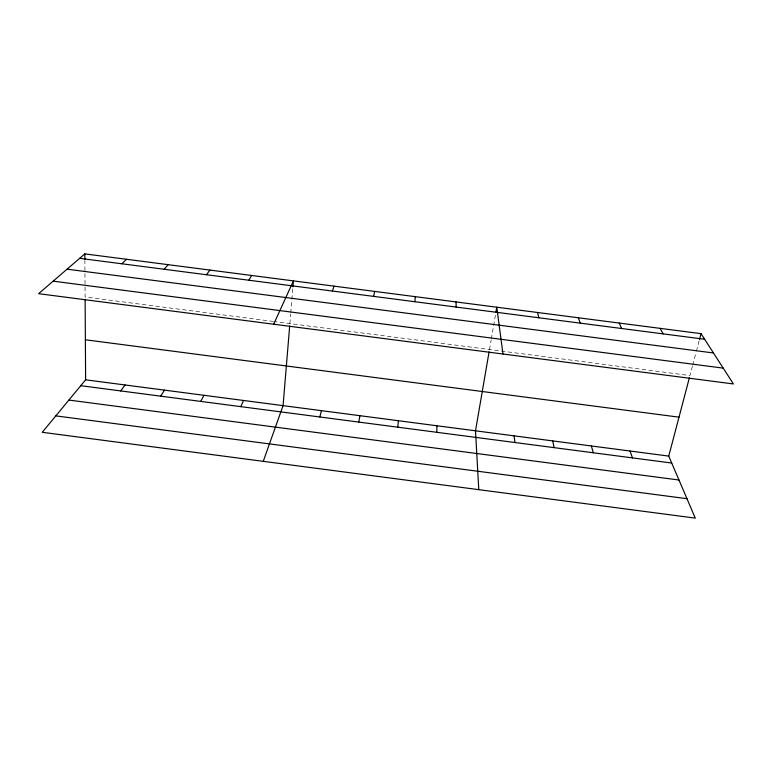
<?xml version="1.0" encoding="UTF-8"?>
<svg xmlns="http://www.w3.org/2000/svg" width="772" height="772" viewBox="0 0 772 772"><rect width="100%" height="100%" fill="white"/><g stroke="black" fill="none" stroke-linecap="round" stroke-linejoin="round"><path stroke-width="0.58" stroke-dasharray="3.86 2.9" d="M289.876 323.584L290.668 314.098M290.764 312.911L292.839 288.004M489.496 349.513L491.117 340.114M491.32 338.937L495.769 313.085M692.426 366.246L689.975 375.559L274.639 321.606M692.735 365.079L696.112 352.273M696.421 351.106L699.181 340.626M273.471 321.451L85.103 296.979L84.881 261.071"/><path stroke-width="1.16" d="M436.798 432.291L436.952 425.768M289.683 325.958L283.073 405.647L263.252 461.338M292.935 286.817L293.428 280.883L273.674 324.221M414.863 301.717L415.326 296.66M397.763 427.186L398.439 420.73M489.091 351.868L475.504 430.815L478.775 489.66M495.971 311.907L496.782 307.208L502.968 354.01M358.758 422.081L359.945 415.703M373.609 296.38L374.661 291.401M85.123 299.382L85.624 379.814L42.248 432.291L695.283 518.118L668.745 456.088L689.386 377.769M699.49 339.468L701.024 333.649L84.833 253.882L38.6 293.678L733.4 383.954L701.024 333.649M319.791 416.976L321.49 410.665M332.404 291.044L334.025 286.142M240.767 406.641L243.518 400.465M200.71 401.392L203.991 395.303M248.845 280.226L251.633 275.479M160.692 396.161L164.504 390.14M206.491 274.736L209.878 270.065M120.712 390.931L125.045 384.977M164.185 269.254L168.161 264.671M121.918 263.783L126.473 259.276M79.68 258.321L704.624 339.246M67.067 269.177L713.453 352.968M53.133 281.162L723.219 368.128M85.374 339.776L679.003 417.16M85.624 379.814L668.745 456.088M80.77 385.701L671.717 463.036M68.891 400.07L678.974 480.01M55.825 415.876L686.974 498.693M660.099 328.351L663.119 333.871M619.221 323.053L621.653 328.496M630.029 451.022L632.48 457.902M578.373 317.765L580.216 323.13M591.352 445.965L593.282 452.768M537.553 312.486L538.827 317.774M552.704 440.908L554.113 447.644M514.094 435.862L514.972 442.52M456.04 301.929L456.146 307.063M84.833 253.882L84.872 259.875"/></g></svg>
